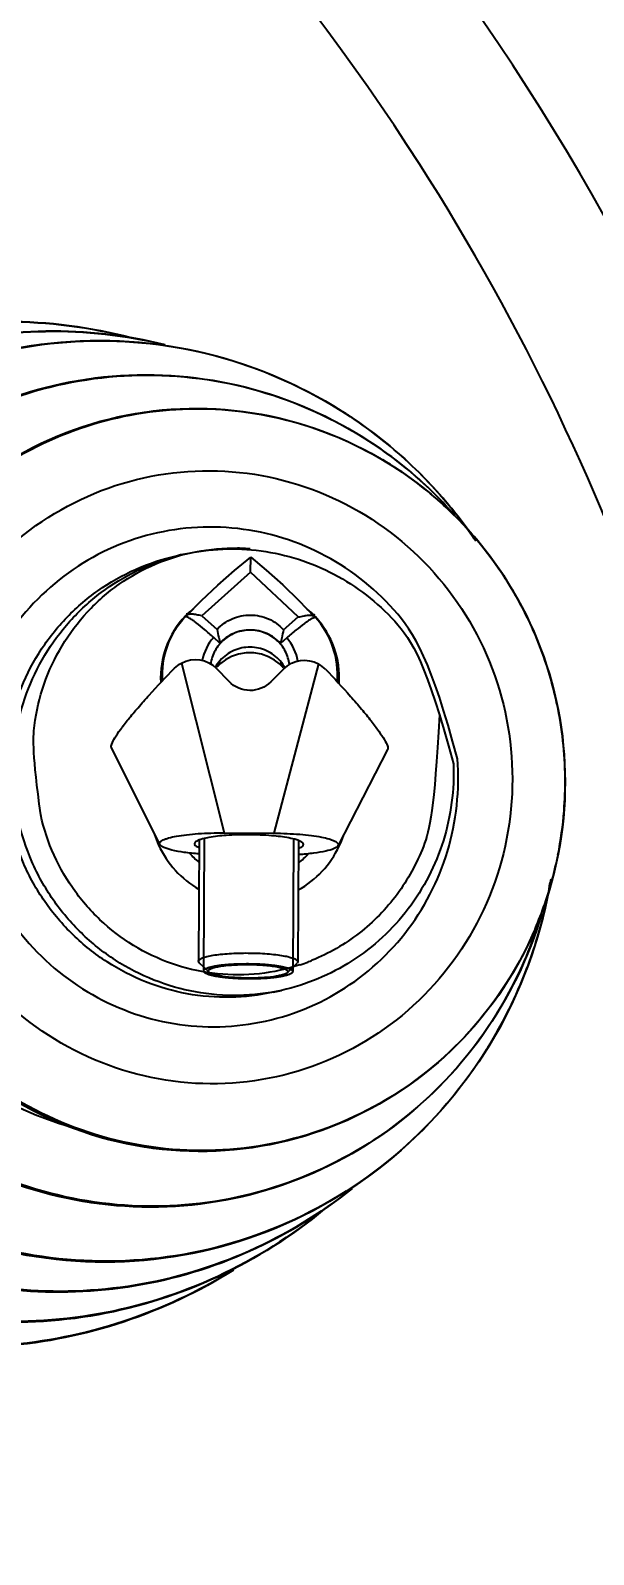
# Model space of a CAD drawing. Extents: x 4438 to 384502, y -178203 to -21188.
# Drawn here: x 378258.7 to 378294.2, y -176937.9 to -176841.7 of the extents above; entities that cross this region are included whole.
import ezdxf

# ---------------------------------------------------------------- set-up
doc = ezdxf.new("R2010")
doc.units = 0
doc.header["$LTSCALE"] = 8
doc.header["$MEASUREMENT"] = 0
doc.layers.get('0').update_dxf_attribs({"linetype": 'CONTINUOUS'})
doc.layers.get('DEFPOINTS').update_dxf_attribs({"linetype": 'CONTINUOUS'})
doc.layers.add('PL', color=5, linetype='CONTINUOUS')
doc.styles.add('DFT', font='simplex', dxfattribs={"width": 0.67, "bigfont": 'dft'})
doc.dimstyles.new('INTE$0', dxfattribs={"dimscale": 5, "dimtxt": 4, "dimasz": 3, "dimexe": 3, "dimexo": 0, "dimgap": 1, "dimtad": 1, "dimdec": 3, "dimdsep": 46, "dimtxsty": 'DFT', "dimcen": 0, "dimclrd": 3, "dimclre": 3, "dimclrt": 6, "dimadec": 0, "dimazin": 0, "dimtfac": 1, "dimtdec": 3, "dimtix": 1, "dimtmove": 1, "dimatfit": 0, "dimfxl": 1, "dimtolj": 1, "dimtzin": 0, "dimarcsym": 0})

# ---------------------------------------------------------------- blocks, each defined once
blk = doc.blocks.new('*D7')
at = {"color": 3, "lineweight": -2, "transparency": 16777216}
for p, q in [((377969.293, -176934.031), (377969.293, -177259.173)), ((378352.161, -176936.172), (378352.161, -177259.173)), ((377999.293, -177244.173), (378322.161, -177244.173))]:
    blk.add_line(p, q, dxfattribs=at)
at = {"color": 3, "transparency": 16777216}
for points in [[(377999.293, -177239.173), (377999.293, -177249.173), (377969.293, -177244.173)], [(378322.161, -177239.173), (378322.161, -177249.173), (378352.161, -177244.173)]]:
    blk.add_solid(points, dxfattribs=at)
at = {"layer": 'DEFPOINTS', "color": 0, "transparency": 16777216}
for p in [(377969.293, -176934.031), (378352.161, -176936.172), (378352.161, -177244.173)]:
    blk.add_point(p, dxfattribs=at)
at = {"color": 6, "transparency": 16777216, "insert": (378160.727, -177209.173), "char_height": 45, "attachment_point": 5, "style": 'DFT'}
blk.add_mtext('\\A1;680', dxfattribs=at)

msp = doc.modelspace()

# ---------------------------------------------------------------- linework, layer by layer
at = {"layer": 'PL', "color": 7, "ltscale": 0.5}
for p, q in [((378267.896, -176874.86), (378268.42, -176874.744)), ((378272.58, -176875.884), (378272.586, -176874.949)), ((378272.58, -176875.884), (378269.502, -176878.647)), ((378275.587, -176878.717), (378272.58, -176875.884)), ((378275.627, -176877.681), (378276.597, -176878.693)), ((378268.531, -176878.634), (378268.486, -176878.699)), ((378269.502, -176878.647), (378270.458, -176879.503)), ((378274.656, -176879.53), (378275.587, -176878.717)), ((378276.597, -176878.693), (378276.637, -176878.751)), ((378270.64, -176880.363), (378270.247, -176880.006)), ((378274.861, -176880.035), (378274.463, -176880.387)), ((378268.215, -176881.623), (378270.909, -176892.341)), ((378270.392, -176881.818), (378270.443, -176881.864)), ((378271.215, -176882.788), (378270.416, -176881.969)), ((378270.496, -176881.84), (378270.443, -176881.864)), ((378274.667, -176881.996), (378273.858, -176882.805)), ((378276.872, -176881.678), (378274.042, -176892.361)), ((378274.589, -176881.866), (378274.641, -176881.891)), ((378274.641, -176881.891), (378274.693, -176881.846)), ((378266.846, -176893.073), (378263.788, -176886.963)), ((378281.23, -176887.074), (378278.095, -176893.145)), ((378269.339, -176892.784), (378269.29, -176900.437)), ((378269.653, -176892.693), (378269.6, -176901.057)), ((378270.909, -176892.341), (378274.042, -176892.361)), ((378275.293, -176892.729), (378275.24, -176901.093)), ((378275.606, -176892.824), (378275.557, -176900.477)), ((378290.958, -176897.454), (378290.944, -176897.499)), ((378269.337, -176900.531), (378269.29, -176900.437)), ((378269.951, -176901.134), (378269.337, -176900.531)), ((378274.888, -176901.165), (378275.509, -176900.57)), ((378275.557, -176900.477), (378275.509, -176900.57)), ((378273.999, -176902.393), (378274.523, -176902.277))]:
    msp.add_line(p, q, dxfattribs=at)
for points in [[(378268.531, -176878.634), (378269.479, -176877.669), (378270.503, -176876.704), (378271.557, -176875.784), (378272.586, -176874.949)], [(378272.586, -176874.949), (378273.57, -176875.769), (378274.602, -176876.69), (378275.627, -176877.681)], [(378274.589, -176881.866), (378274.397, -176881.675), (378274.092, -176881.438), (378273.711, -176881.224), (378273.269, -176881.064), (378272.79, -176880.977), (378272.297, -176880.975), (378271.817, -176881.057), (378271.374, -176881.212), (378270.992, -176881.422), (378270.686, -176881.655), (378270.496, -176881.84)]]:
    msp.add_lwpolyline(points, dxfattribs=at)
for centre, radius, start, end in [((378160.864, -176928.463), 162.592, 283.81178, 63.75286), ((378160.77, -176928.377), 153.659, 270, 65.70221), ((378160.861, -176928.528), 145.332, 32.63286, 69.56606), ((378160.861, -176928.528), 145.332, 4.32637, 32.63286), ((378262.927, -176890.066), 28.809, 55.60915, 57.08141), ((378262.786, -176890.26), 29.048, 45.88077, 55.59675), ((378265.894, -176889.441), 26.013, 55.62243, 57.08217), ((378265.767, -176889.616), 26.229, 45.88282, 55.60997), ((378269.111, -176888.699), 23.135, 59.32168, 60.08068), ((378268.986, -176888.895), 23.368, 48.12558, 59.30186), ((378262.717, -176890.326), 29.144, 41.36168, 45.87199), ((378265.71, -176889.67), 26.307, 41.67777, 45.87456), ((378268.929, -176888.951), 23.448, 43.48864, 48.11431), ((378262.603, -176890.426), 29.295, 34.72451, 41.36135), ((378265.644, -176889.73), 26.396, 41.37155, 41.67986), ((378268.826, -176889.048), 23.59, 36.21613, 43.48772), ((378271.381, -176888.1), 13.681, 102.5005, 104.74125), ((378271.464, -176886.85), 12.473, 86.33177, 88.66607), ((378271.464, -176886.849), 12.472, 84.99182, 86.33112), ((378268.767, -176889.086), 23.659, 29.19099, 36.20484), ((378268.747, -176889.097), 23.682, 24.33792, 29.19203), ((378272.538, -176882.552), 5.64, 136.43238, 182.92168), ((378272.542, -176882.557), 5.646, 135.64823, 136.4324), ((378272.473, -176882.409), 5.475, 136.25403, 137.06537), ((378272.475, -176890.91), 12.989, 107.37221, 107.82554), ((378272.539, -176882.554), 5.642, 129.48035, 135.64721), ((378272.474, -176882.41), 5.476, 135.32424, 136.25403), ((378272.485, -176882.421), 5.492, 131.94917, 135.32266), ((378272.536, -176882.554), 5.643, 43.55461, 50.1116), ((378272.592, -176882.421), 5.491, 42.94736, 47.93018), ((378272.494, -176890.91), 12.989, 71.42395, 71.90629), ((378272.604, -176882.41), 5.475, 42.21536, 42.94381), ((378272.533, -176882.557), 5.646, 42.84903, 43.55326), ((378272.538, -176882.552), 5.64, 356.35001, 42.84894), ((378268.607, -176889.153), 23.833, 13.11151, 24.32117), ((378272.477, -176882.022), 3.007, 137.88462, 169.35266), ((378272.606, -176882.023), 3.007, 9.91692, 41.38757), ((378272.5, -176883.107), 2.477, 138.13514, 150.93246), ((378272.568, -176883.108), 2.477, 28.33732, 41.13468), ((378268.811, -176889.1), 23.622, 12.5001, 13.09909), ((378268.81, -176889.1), 23.623, 11.87201, 12.49989), ((378268.604, -176889.138), 23.833, 0.67947, 11.85978), ((378268.752, -176889.13), 23.684, 355.58014, 0.66254), ((378268.78, -176889.132), 23.656, 348.79747, 355.58123), ((378272.34, -176890.567), 6.122, 197.83255, 204.52183), ((378272.416, -176890.523), 6.209, 204.5983, 240.0817), ((378272.633, -176890.569), 6.122, 334.74799, 341.43726), ((378272.446, -176890.3), 4.991, 221.82122, 231.19261), ((378272.558, -176890.524), 6.209, 299.18812, 334.67152), ((378272.531, -176890.301), 4.991, 308.07721, 317.4486), ((378268.845, -176889.14), 23.591, 340.97872, 348.78622), ((378262.623, -176890.522), 29.296, 343.21187, 350.27713), ((378268.993, -176889.19), 23.435, 336.89057, 340.97611), ((378265.763, -176889.895), 26.304, 339.12982, 343.19682), ((378265.839, -176889.92), 26.224, 328.2062, 339.12101), ((378262.781, -176890.569), 29.132, 339.13141, 343.21043), ((378271.762, -176888.829), 12.473, 288.46884, 290.80316), ((378271.762, -176888.83), 12.472, 290.80381, 292.14309), ((378262.866, -176890.596), 29.042, 328.23662, 339.12259), ((378266.054, -176890.043), 25.977, 327.92483, 328.18686), ((378263.103, -176890.732), 28.77, 327.92482, 328.21746), ((378160.861, -176928.528), 145.332, 283.72929, 4.32637)]:
    msp.add_arc(centre, radius, start, end, dxfattribs=at)
at = {"layer": 'PL', "color": 7, "ltscale": 0.5, "extrusion": (0, 0, -1)}
for centre, start_param, end_param in [((378269.086, -176883.331), -0.488239, 0.779568), ((378275.979, -176883.375), -0.779568, 0.488239), ((378272.545, -176881.425), 2.362024, 3.921161)]:
    msp.add_ellipse(centre, major_axis=(0.012, 1.928), ratio=0.975113, start_param=start_param, end_param=end_param, dxfattribs=at)
at = {"layer": 'PL', "color": 7, "ltscale": 0.5}
for points, knots in [([(378226.887, -176898.394), (378226.307, -176895.779), (378225.805, -176890.381), (378227.093, -176882.381), (378230.335, -176874.97), (378235.328, -176868.635), (378241.75, -176863.788), (378249.188, -176860.748), (378257.149, -176859.713), (378262.469, -176860.407), (378265.031, -176861.083)], [0, 0, 0, 0, 0.125926, 0.251647, 0.377035, 0.502024, 0.626659, 0.751072, 0.875453, 1, 1, 1, 1]), ([(378227.037, -176898.361), (378226.458, -176895.751), (378225.956, -176890.364), (378227.235, -176882.381), (378230.46, -176874.987), (378235.428, -176868.666), (378241.819, -176863.826), (378249.222, -176860.785), (378257.149, -176859.739), (378262.449, -176860.42), (378265.003, -176861.089)], [0, 0, 0, 0, 0.126092, 0.251944, 0.377405, 0.502395, 0.626965, 0.751271, 0.875538, 1, 1, 1, 1]), ([(378231.027, -176897.477), (378230.474, -176894.985), (378229.991, -176889.846), (378231.193, -176882.224), (378234.244, -176875.15), (378238.954, -176869.082), (378245.026, -176864.408), (378252.075, -176861.429), (378259.641, -176860.337), (378264.718, -176860.917), (378267.168, -176861.519)], [0, 0, 0, 0, 0.125918, 0.251632, 0.377024, 0.502022, 0.626668, 0.751088, 0.875467, 1, 1, 1, 1]), ([(378231.176, -176897.444), (378230.625, -176894.958), (378230.142, -176889.833), (378231.334, -176882.231), (378234.364, -176875.176), (378239.046, -176869.123), (378245.081, -176864.455), (378252.09, -176861.473), (378259.618, -176860.366), (378264.672, -176860.927), (378267.113, -176861.519)], [0, 0, 0, 0, 0.12609, 0.251941, 0.377409, 0.50241, 0.626991, 0.751302, 0.875561, 1, 1, 1, 1]), ([(378235.166, -176896.559), (378234.447, -176893.315), (378234.114, -176886.537), (378237.03, -176876.843), (378243.022, -176868.712), (378251.399, -176863.121), (378261.172, -176860.739), (378271.181, -176861.853), (378280.231, -176866.309), (378284.931, -176871.172), (378286.798, -176873.907)], [0, 0, 0, 0, 0.125834, 0.25133, 0.376313, 0.500834, 0.625157, 0.749637, 0.874558, 1, 1, 1, 1]), ([(378235.316, -176896.526), (378234.7, -176893.751), (378234.276, -176887.996), (378236.137, -176879.583), (378240.332, -176872.082), (378246.507, -176866.15), (378254.131, -176862.3), (378262.548, -176860.87), (378271.017, -176861.98), (378276.219, -176864.353), (378278.583, -176865.883)], [0, 0, 0, 0, 0.126096, 0.251883, 0.377177, 0.501939, 0.626317, 0.750589, 0.875069, 1, 1, 1, 1]), ([(378240.813, -176895.307), (378240.194, -176892.515), (378239.861, -176886.692), (378242.167, -176878.3), (378247.032, -176871.106), (378253.948, -176865.895), (378262.173, -176863.232), (378270.823, -176863.408), (378278.955, -176866.391), (378283.464, -176870.046), (378285.357, -176872.173)], [0, 0, 0, 0, 0.125851, 0.251396, 0.376468, 0.501089, 0.625466, 0.749913, 0.874712, 1, 1, 1, 1]), ([(378240.962, -176895.274), (378240.407, -176892.769), (378240.023, -176887.572), (378241.703, -176879.975), (378245.491, -176873.202), (378251.067, -176867.846), (378257.952, -176864.37), (378265.551, -176863.078), (378273.199, -176864.08), (378277.896, -176866.223), (378280.03, -176867.604)], [0, 0, 0, 0, 0.126096, 0.251883, 0.377177, 0.501939, 0.626317, 0.750589, 0.875069, 1, 1, 1, 1]), ([(378246.669, -176894.009), (378246.009, -176891.033), (378245.848, -176884.768), (378249.172, -176876.045), (378255.563, -176869.265), (378264.06, -176865.495), (378273.355, -176865.32), (378282.012, -176868.765), (378288.712, -176875.266), (378291.214, -176881.012), (378291.873, -176883.987)], [0, 0, 0, 0, 0.125688, 0.250971, 0.375687, 0.5, 0.624313, 0.749029, 0.874312, 1, 1, 1, 1]), ([(378246.818, -176893.976), (378246.333, -176891.789), (378245.985, -176887.257), (378247.386, -176880.616), (378250.594, -176874.653), (378255.35, -176869.869), (378261.263, -176866.658), (378267.846, -176865.291), (378274.546, -176865.877), (378278.729, -176867.54), (378280.651, -176868.646)], [0, 0, 0, 0, 0.126103, 0.251905, 0.377233, 0.502037, 0.626446, 0.750716, 0.875152, 1, 1, 1, 1]), ([(378251.402, -176892.96), (378250.857, -176890.503), (378250.723, -176885.333), (378253.461, -176878.136), (378258.725, -176872.545), (378265.723, -176869.439), (378273.377, -176869.297), (378280.511, -176872.14), (378286.034, -176877.505), (378288.097, -176882.247), (378288.642, -176884.704)], [0, 0, 0, 0, 0.12586, 0.251216, 0.375861, 0.5, 0.624139, 0.748784, 0.87414, 1, 1, 1, 1]), ([(378285.636, -176887.667), (378283.976, -176881.452), (378281.905, -176878.017), (378277.168, -176874.376), (378271.442, -176872.73), (378265.528, -176873.325), (378260.257, -176876.077), (378256.366, -176880.6), (378254.387, -176886.246), (378254.526, -176890.26), (378254.95, -176892.173)], [0, 0, 0, 0, 0.125793, 0.250987, 0.375513, 0.499648, 0.623881, 0.748647, 0.874088, 1, 1, 1, 1]), ([(378257.385, -176891.633), (378257.185, -176890.734), (378256.96, -176888.892), (378257.16, -176886.123), (378257.89, -176883.449), (378259.121, -176880.973), (378260.807, -176878.79), (378262.884, -176876.986), (378265.27, -176875.629), (378267.009, -176875.057), (378267.896, -176874.86)], [0, 0, 0, 0, 0.125913, 0.251684, 0.377201, 0.502384, 0.627204, 0.751688, 0.875914, 1, 1, 1, 1]), ([(378257.909, -176891.517), (378257.714, -176890.64), (378257.49, -176888.844), (378257.666, -176886.142), (378258.347, -176883.525), (378259.507, -176881.09), (378261.105, -176878.926), (378263.083, -176877.112), (378265.368, -176875.715), (378267.043, -176875.095), (378267.9, -176874.87)], [0, 0, 0, 0, 0.125891, 0.251644, 0.377157, 0.502347, 0.627183, 0.751685, 0.875922, 1, 1, 1, 1]), ([(378259.324, -176891.203), (378258.806, -176887.354), (378258.845, -176885.553), (378259.456, -176882.927), (378260.591, -176880.486), (378262.202, -176878.339), (378264.218, -176876.578), (378266.552, -176875.282), (378269.102, -176874.506), (378270.874, -176874.359), (378271.754, -176874.38)], [0, 0, 0, 0, 0.125969, 0.251776, 0.3773, 0.502458, 0.627231, 0.751668, 0.875875, 1, 1, 1, 1]), ([(378268.42, -176874.744), (378269.988, -176874.396), (378273.283, -176874.257), (378277.978, -176875.768), (378281.891, -176878.798), (378283.668, -176881.599), (378285.379, -176887.993)], [0, 0, 0, 0, 0.248744, 0.498168, 0.748628, 1, 1, 1, 1]), ([(378267.025, -176882.724), (378266.976, -176881.996), (378267.179, -176880.502), (378267.966, -176879.216), (378268.465, -176878.68)], [0, 0, 0, 0, 0.499091, 1, 1, 1, 1]), ([(378270.247, -176880.006), (378270.057, -176879.833), (378269.697, -176879.518), (378269.255, -176879.162), (378268.942, -176878.937), (378268.757, -176878.817), (378268.611, -176878.738), (378268.523, -176878.704), (378268.486, -176878.699)], [0, 0, 0, 0, 0.349189, 0.650231, 0.773187, 0.873677, 0.949562, 1, 1, 1, 1]), ([(378269.502, -176878.647), (378269.387, -176878.624), (378269.181, -176878.58), (378268.904, -176878.537), (378268.685, -176878.538), (378268.567, -176878.596), (378268.53, -176878.634)], [0, 0, 0, 0, 0.351742, 0.630747, 0.839603, 1, 1, 1, 1]), ([(378270.458, -176879.503), (378270.722, -176879.216), (378271.382, -176878.749), (378272.564, -176878.511), (378273.742, -176878.764), (378274.396, -176879.24), (378274.656, -176879.53)], [0, 0, 0, 0, 0.249441, 0.5, 0.750559, 1, 1, 1, 1]), ([(378276.637, -176878.751), (378276.6, -176878.756), (378276.511, -176878.789), (378276.363, -176878.867), (378276.177, -176878.984), (378275.862, -176879.205), (378275.415, -176879.555), (378275.053, -176879.865), (378274.861, -176880.035)], [0, 0, 0, 0, 0.050808, 0.126959, 0.227592, 0.350569, 0.651343, 1, 1, 1, 1]), ([(378275.587, -176878.717), (378275.708, -176878.691), (378275.926, -176878.643), (378276.254, -176878.584), (378276.513, -176878.602), (378276.597, -176878.693)], [0, 0, 0, 0, 0.358163, 0.640854, 1, 1, 1, 1]), ([(378278.048, -176882.794), (378278.107, -176882.067), (378277.922, -176880.57), (378277.151, -176879.273), (378276.659, -176878.731)], [0, 0, 0, 0, 0.499091, 1, 1, 1, 1]), ([(378272.557, -176879.546), (378272.257, -176879.544), (378271.652, -176879.648), (378270.862, -176880.11), (378270.286, -176880.816), (378270.096, -176881.395), (378270.057, -176881.688)], [0, 0, 0, 0, 0.251571, 0.50228, 0.751686, 1, 1, 1, 1]), ([(378270.458, -176879.503), (378270.492, -176879.67), (378270.557, -176879.955), (378270.62, -176880.241), (378270.64, -176880.363)], [0, 0, 0, 0, 0.579834, 1, 1, 1, 1]), ([(378274.463, -176880.387), (378274.226, -176880.124), (378273.63, -176879.693), (378272.557, -176879.465), (378271.482, -176879.68), (378270.881, -176880.103), (378270.64, -176880.363)], [0, 0, 0, 0, 0.249439, 0.5, 0.750561, 1, 1, 1, 1]), ([(378275.03, -176881.72), (378274.994, -176881.426), (378274.811, -176880.845), (378274.245, -176880.131), (378273.46, -176879.66), (378272.857, -176879.548), (378272.557, -176879.546)], [0, 0, 0, 0, 0.248314, 0.49772, 0.748429, 1, 1, 1, 1]), ([(378274.656, -176879.53), (378274.621, -176879.696), (378274.551, -176879.981), (378274.485, -176880.266), (378274.463, -176880.387)], [0, 0, 0, 0, 0.579834, 1, 1, 1, 1]), ([(378272.55, -176880.619), (378272.196, -176880.617), (378271.481, -176880.763), (378270.89, -176881.192), (378270.655, -176881.454)], [0, 0, 0, 0, 0.501149, 1, 1, 1, 1]), ([(378274.434, -176881.478), (378274.202, -176881.213), (378273.617, -176880.776), (378272.904, -176880.622), (378272.55, -176880.619)], [0, 0, 0, 0, 0.498851, 1, 1, 1, 1]), ([(378270.618, -176881.514), (378270.604, -176881.58), (378270.581, -176881.673), (378270.536, -176881.781), (378270.511, -176881.824), (378270.496, -176881.84)], [0, 0, 0, 0, 0.575562, 0.812449, 1, 1, 1, 1]), ([(378274.471, -176881.539), (378274.484, -176881.605), (378274.506, -176881.698), (378274.549, -176881.806), (378274.574, -176881.85), (378274.589, -176881.866)], [0, 0, 0, 0, 0.575562, 0.812449, 1, 1, 1, 1]), ([(378263.788, -176886.963), (378263.775, -176886.936), (378263.771, -176886.855), (378263.833, -176886.644), (378264.031, -176886.289), (378264.386, -176885.772), (378264.88, -176885.137), (378265.488, -176884.413), (378266.451, -176883.329), (378267.23, -176882.509), (378267.773, -176881.955)], [0, 0, 0, 0, 0.01417, 0.035355, 0.102255, 0.200919, 0.327029, 0.475207, 0.640032, 1, 1, 1, 1]), ([(378277.31, -176882.016), (378277.846, -176882.576), (378278.614, -176883.406), (378279.563, -176884.502), (378280.162, -176885.234), (378280.648, -176885.876), (378280.996, -176886.397), (378281.19, -176886.755), (378281.249, -176886.966), (378281.244, -176887.047), (378281.23, -176887.074)], [0, 0, 0, 0, 0.359968, 0.524793, 0.672971, 0.799081, 0.897745, 0.964645, 0.98583, 1, 1, 1, 1]), ([(378291.873, -176883.987), (378292.533, -176886.963), (378292.694, -176893.228), (378289.37, -176901.951), (378282.979, -176908.732), (378274.481, -176912.501), (378265.187, -176912.676), (378256.53, -176909.232), (378249.83, -176902.731), (378247.328, -176896.985), (378246.669, -176894.009)], [0, 0, 0, 0, 0.125688, 0.250971, 0.375687, 0.5, 0.624313, 0.749029, 0.874312, 1, 1, 1, 1]), ([(378288.642, -176884.704), (378289.186, -176887.16), (378289.32, -176892.33), (378286.582, -176899.527), (378281.318, -176905.118), (378274.321, -176908.224), (378266.666, -176908.366), (378259.533, -176905.524), (378254.01, -176900.158), (378251.947, -176895.416), (378251.402, -176892.96)], [0, 0, 0, 0, 0.12586, 0.251216, 0.375861, 0.5, 0.624139, 0.748784, 0.87414, 1, 1, 1, 1]), ([(378284.497, -176884.893), (378284.168, -176890.984), (378283.63, -176893.254), (378281.952, -176896.308), (378279.526, -176898.794), (378277.519, -176899.952), (378276.463, -176900.382)], [0, 0, 0, 0, 0.251375, 0.501829, 0.751298, 1, 1, 1, 1]), ([(378254.95, -176892.173), (378255.374, -176894.086), (378256.945, -176897.783), (378261.125, -176902.064), (378266.563, -176904.518), (378272.505, -176904.784), (378278.116, -176902.824), (378282.61, -176898.91), (378285.363, -176893.607), (378285.788, -176889.619), (378285.636, -176887.667)], [0, 0, 0, 0, 0.125912, 0.251353, 0.376118, 0.500351, 0.624486, 0.749012, 0.874207, 1, 1, 1, 1]), ([(378285.379, -176887.993), (378285.447, -176889.616), (378285.02, -176892.907), (378282.755, -176897.307), (378279.137, -176900.662), (378276.092, -176901.929), (378274.523, -176902.277)], [0, 0, 0, 0, 0.251373, 0.501833, 0.751256, 1, 1, 1, 1]), ([(378275.713, -176900.66), (378274.878, -176900.939), (378273.141, -176901.32), (378270.477, -176901.33), (378267.864, -176900.779), (378265.418, -176899.691), (378263.247, -176898.113), (378261.443, -176896.116), (378260.086, -176893.786), (378259.517, -176892.076), (378259.324, -176891.203)], [0, 0, 0, 0, 0.124125, 0.248332, 0.372769, 0.497542, 0.6227, 0.748224, 0.874031, 1, 1, 1, 1]), ([(378273.999, -176902.393), (378273.113, -176902.589), (378271.295, -176902.806), (378268.559, -176902.584), (378265.914, -176901.826), (378263.464, -176900.561), (378261.302, -176898.837), (378259.51, -176896.722), (378258.158, -176894.297), (378257.584, -176892.533), (378257.385, -176891.633)], [0, 0, 0, 0, 0.124086, 0.248312, 0.372796, 0.497616, 0.622799, 0.748316, 0.874087, 1, 1, 1, 1]), ([(378274.523, -176902.277), (378273.637, -176902.473), (378271.819, -176902.69), (378269.083, -176902.468), (378266.438, -176901.71), (378263.988, -176900.445), (378261.825, -176898.721), (378260.034, -176896.606), (378258.682, -176894.181), (378258.108, -176892.417), (378257.909, -176891.517)], [0, 0, 0, 0, 0.124086, 0.248312, 0.372796, 0.497616, 0.622799, 0.748317, 0.874086, 1, 1, 1, 1]), ([(378266.846, -176893.073), (378266.835, -176893.051), (378266.823, -176892.998), (378266.861, -176892.918), (378266.94, -176892.848), (378267.058, -176892.781), (378267.216, -176892.717), (378267.5, -176892.628), (378267.944, -176892.534), (378268.567, -176892.447), (378269.29, -176892.383), (378270.082, -176892.345), (378270.629, -176892.339), (378270.909, -176892.341)], [0, 0, 0, 0, 0.01717, 0.035271, 0.058908, 0.090149, 0.129738, 0.177776, 0.297768, 0.446341, 0.617632, 0.804768, 1, 1, 1, 1]), ([(378269.329, -176893.672), (378269.011, -176893.647), (378268.435, -176893.588), (378267.685, -176893.457), (378267.196, -176893.32), (378266.943, -176893.185), (378266.865, -176893.111), (378266.846, -176893.073)], [0, 0, 0, 0, 0.368655, 0.668585, 0.880719, 0.951125, 1, 1, 1, 1]), ([(378269.336, -176892.784), (378269.281, -176892.804), (378269.189, -176892.843), (378269.08, -176892.913), (378269.018, -176892.993), (378269.025, -176893.052), (378269.035, -176893.075)], [0, 0, 0, 0, 0.379029, 0.650144, 0.838695, 1, 1, 1, 1]), ([(378269.035, -176893.075), (378269.055, -176893.117), (378269.154, -176893.199), (378269.263, -176893.247), (378269.333, -176893.273)], [0, 0, 0, 0, 0.383792, 1, 1, 1, 1]), ([(378269.948, -176892.631), (378269.885, -176892.642), (378269.678, -176892.682), (378269.473, -176892.733), (378269.336, -176892.784)], [0, 0, 0, 0, 0.303775, 1, 1, 1, 1]), ([(378274.999, -176892.663), (378274.638, -176892.594), (378273.797, -176892.496), (378272.475, -176892.442), (378271.152, -176892.479), (378270.31, -176892.566), (378269.948, -176892.631)], [0, 0, 0, 0, 0.217421, 0.5, 0.782579, 1, 1, 1, 1]), ([(378274.042, -176892.361), (378274.321, -176892.363), (378274.869, -176892.376), (378275.66, -176892.423), (378276.382, -176892.497), (378277.004, -176892.592), (378277.447, -176892.692), (378277.73, -176892.784), (378277.887, -176892.85), (378278.004, -176892.919), (378278.082, -176892.99), (378278.119, -176893.07), (378278.106, -176893.123), (378278.095, -176893.145)], [0, 0, 0, 0, 0.195232, 0.382368, 0.553659, 0.702232, 0.822224, 0.870262, 0.909851, 0.941092, 0.964729, 0.98283, 1, 1, 1, 1]), ([(378275.609, -176892.824), (378275.57, -176892.809), (378275.371, -176892.74), (378275.165, -176892.694), (378274.999, -176892.663)], [0, 0, 0, 0, 0.199616, 1, 1, 1, 1]), ([(378278.095, -176893.145), (378278.076, -176893.182), (378277.997, -176893.255), (378277.742, -176893.387), (378277.251, -176893.518), (378276.5, -176893.64), (378275.923, -176893.691), (378275.605, -176893.712)], [0, 0, 0, 0, 0.048875, 0.119281, 0.331415, 0.631345, 1, 1, 1, 1]), ([(378275.606, -176893.313), (378275.676, -176893.287), (378275.786, -176893.241), (378275.885, -176893.16), (378275.906, -176893.119)], [0, 0, 0, 0, 0.616213, 1, 1, 1, 1]), ([(378275.906, -176893.119), (378275.917, -176893.096), (378275.924, -176893.037), (378275.863, -176892.956), (378275.756, -176892.885), (378275.663, -176892.845), (378275.609, -176892.824)], [0, 0, 0, 0, 0.16131, 0.349862, 0.620976, 1, 1, 1, 1]), ([(378290.547, -176898.388), (378289.596, -176900.618), (378286.98, -176904.799), (378281.328, -176909.517), (378274.494, -176912.228), (378267.156, -176912.656), (378260.036, -176910.763), (378253.833, -176906.738), (378249.154, -176900.988), (378247.347, -176896.359), (378246.818, -176893.976)], [0, 0, 0, 0, 0.12518, 0.249812, 0.374103, 0.498395, 0.623028, 0.748208, 0.87393, 1, 1, 1, 1]), ([(378261.164, -176910.884), (378257.38, -176909.822), (378250.247, -176905.504), (378246.403, -176898.122), (378245.546, -176894.258)], [0, 0, 0, 0, 0.498314, 1, 1, 1, 1]), ([(378291.533, -176895.267), (378290.997, -176898.535), (378288.793, -176904.929), (378282.475, -176912.793), (378273.874, -176918.032), (378264.01, -176920.003), (378254.055, -176918.477), (378245.188, -176913.64), (378238.448, -176906.087), (378235.885, -176899.802), (378235.166, -176896.559)], [0, 0, 0, 0, 0.125442, 0.250362, 0.374842, 0.499165, 0.623687, 0.748669, 0.874166, 1, 1, 1, 1]), ([(378290.959, -176897.453), (378290.142, -176900.18), (378287.6, -176905.398), (378281.489, -176911.537), (378273.725, -176915.351), (378265.145, -176916.412), (378256.676, -176914.611), (378249.227, -176910.147), (378243.591, -176903.517), (378241.432, -176898.1), (378240.813, -176895.307)], [0, 0, 0, 0, 0.125287, 0.250086, 0.374533, 0.498911, 0.623531, 0.748604, 0.874149, 1, 1, 1, 1]), ([(378288.065, -176903.837), (378286.715, -176905.992), (378283.364, -176909.92), (378276.856, -176914.06), (378269.423, -176916.103), (378261.714, -176915.862), (378254.396, -176913.364), (378248.1, -176908.827), (378243.367, -176902.652), (378241.517, -176897.779), (378240.962, -176895.274)], [0, 0, 0, 0, 0.124931, 0.249411, 0.373683, 0.498061, 0.622823, 0.748117, 0.873904, 1, 1, 1, 1]), ([(378287.481, -176906.009), (378285.986, -176908.395), (378282.274, -176912.745), (378275.067, -176917.331), (378266.835, -176919.593), (378258.298, -176919.327), (378250.193, -176916.56), (378243.221, -176911.535), (378237.979, -176904.696), (378235.931, -176899.3), (378235.316, -176896.526)], [0, 0, 0, 0, 0.124931, 0.249411, 0.373683, 0.498061, 0.622823, 0.748117, 0.873904, 1, 1, 1, 1]), ([(378278.983, -176914.787), (378277.017, -176916.369), (378272.661, -176919.041), (378265.342, -176921.251), (378257.694, -176921.531), (378250.214, -176919.862), (378243.38, -176916.353), (378237.625, -176911.231), (378233.313, -176904.831), (378231.579, -176899.968), (378231.027, -176897.477)], [0, 0, 0, 0, 0.124533, 0.248912, 0.373332, 0.497978, 0.622976, 0.748368, 0.874082, 1, 1, 1, 1]), ([(378278.931, -176914.812), (378276.969, -176916.38), (378272.626, -176919.026), (378265.335, -176921.205), (378257.722, -176921.465), (378250.279, -176919.786), (378243.477, -176916.278), (378237.749, -176911.165), (378233.455, -176904.779), (378231.727, -176899.929), (378231.176, -176897.444)], [0, 0, 0, 0, 0.124439, 0.248698, 0.373009, 0.49759, 0.622591, 0.748059, 0.87391, 1, 1, 1, 1]), ([(378277.232, -176916.085), (378275.196, -176917.781), (378270.667, -176920.66), (378263.014, -176923.088), (378254.987, -176923.477), (378247.117, -176921.799), (378239.914, -176918.169), (378233.842, -176912.822), (378229.294, -176906.115), (378227.467, -176901.01), (378226.887, -176898.394)], [0, 0, 0, 0, 0.124548, 0.248928, 0.373341, 0.497976, 0.622965, 0.748353, 0.874074, 1, 1, 1, 1]), ([(378277.201, -176916.094), (378275.169, -176917.779), (378270.653, -176920.637), (378263.026, -176923.04), (378255.032, -176923.413), (378247.194, -176921.728), (378240.019, -176918.099), (378233.97, -176912.761), (378229.437, -176906.066), (378227.615, -176900.972), (378227.037, -176898.361)], [0, 0, 0, 0, 0.124462, 0.248729, 0.373035, 0.497605, 0.622595, 0.748056, 0.873908, 1, 1, 1, 1]), ([(378271.489, -176919.934), (378267.204, -176922.637), (378257.136, -176926.004), (378241.522, -176923.386), (378228.818, -176913.863), (378224.159, -176904.251), (378223.049, -176899.245)], [0, 0, 0, 0, 0.248713, 0.497825, 0.748318, 1, 1, 1, 1]), ([(378271.405, -176919.966), (378267.13, -176922.636), (378257.101, -176925.946), (378241.57, -176923.292), (378228.939, -176913.781), (378224.305, -176904.202), (378223.198, -176899.212)], [0, 0, 0, 0, 0.248485, 0.497449, 0.748032, 1, 1, 1, 1]), ([(378269.29, -176900.437), (378269.291, -176900.397), (378269.341, -176900.333), (378269.432, -176900.277), (378269.587, -176900.206), (378269.85, -176900.13), (378270.237, -176900.055), (378270.707, -176899.994), (378271.445, -176899.933), (378272.027, -176899.918), (378272.427, -176899.921)], [0, 0, 0, 0, 0.037142, 0.064979, 0.1003, 0.193813, 0.316239, 0.463705, 0.631009, 1, 1, 1, 1]), ([(378269.727, -176900.915), (378269.756, -176900.903), (378269.8, -176900.886), (378269.851, -176900.866), (378269.88, -176900.855), (378269.902, -176900.846), (378269.92, -176900.839), (378269.935, -176900.833), (378269.944, -176900.83), (378269.951, -176900.827), (378269.956, -176900.825), (378269.959, -176900.824), (378269.961, -176900.823), (378269.964, -176900.823), (378269.967, -176900.822), (378269.975, -176900.82), (378269.988, -176900.817), (378270.004, -176900.813), (378270.02, -176900.809), (378270.042, -176900.804), (378270.08, -176900.795), (378270.134, -176900.783), (378270.188, -176900.77), (378270.232, -176900.76), (378270.259, -176900.753), (378270.28, -176900.748), (378270.293, -176900.745), (378270.301, -176900.743), (378270.305, -176900.742), (378270.309, -176900.741), (378270.316, -176900.741), (378270.325, -176900.739), (378270.338, -176900.737), (378270.355, -176900.735), (378270.382, -176900.731), (378270.416, -176900.725), (378270.457, -176900.719), (378270.498, -176900.713), (378270.539, -176900.707), (378270.579, -176900.701), (378270.62, -176900.695), (378270.654, -176900.69), (378270.681, -176900.685), (378270.701, -176900.682), (378270.719, -176900.68), (378270.73, -176900.678), (378270.737, -176900.677), (378270.742, -176900.676), (378270.748, -176900.676), (378270.756, -176900.675), (378270.771, -176900.674), (378270.791, -176900.672), (378270.815, -176900.669), (378270.847, -176900.666), (378270.888, -176900.663), (378270.936, -176900.658), (378270.985, -176900.653), (378271.033, -176900.649), (378271.081, -176900.644), (378271.13, -176900.64), (378271.178, -176900.635), (378271.215, -176900.632), (378271.239, -176900.629), (378271.249, -176900.628), (378271.257, -176900.628), (378271.266, -176900.627), (378271.281, -176900.626), (378271.304, -176900.625), (378271.339, -176900.623), (378271.384, -176900.621), (378271.455, -176900.618), (378271.544, -176900.613), (378271.651, -176900.608), (378271.731, -176900.604), (378271.784, -176900.601), (378271.806, -176900.6), (378271.824, -176900.599), (378271.842, -176900.599), (378271.875, -176900.598), (378271.921, -176900.598), (378271.996, -176900.597), (378272.089, -176900.596), (378272.237, -176900.594), (378272.349, -176900.593), (378272.423, -176900.592)], [0, 0, 0, 0, 0.0625, 0.09375, 0.109375, 0.125, 0.140625, 0.148438, 0.15625, 0.160156, 0.164062, 0.166016, 0.166992, 0.167969, 0.169922, 0.171875, 0.179688, 0.1875, 0.195312, 0.203125, 0.21875, 0.25, 0.28125, 0.296875, 0.3125, 0.320312, 0.328125, 0.330078, 0.332031, 0.333984, 0.335938, 0.339844, 0.34375, 0.351562, 0.359375, 0.375, 0.390625, 0.40625, 0.421875, 0.4375, 0.453125, 0.46875, 0.476562, 0.484375, 0.492188, 0.496094, 0.498047, 0.5, 0.501953, 0.503906, 0.507812, 0.515625, 0.523438, 0.53125, 0.546875, 0.5625, 0.578125, 0.59375, 0.609375, 0.625, 0.640625, 0.65625, 0.660156, 0.664062, 0.666016, 0.667969, 0.671875, 0.679688, 0.6875, 0.703125, 0.71875, 0.75, 0.78125, 0.8125, 0.820312, 0.828125, 0.832031, 0.835938, 0.84375, 0.859375, 0.875, 0.90625, 0.9375, 1, 1, 1, 1]), ([(378269.951, -176901.134), (378269.937, -176901.12), (378269.914, -176901.092), (378269.911, -176901.036), (378269.945, -176900.986), (378270.037, -176900.918), (378270.227, -176900.847), (378270.528, -176900.776), (378270.919, -176900.718), (378271.379, -176900.674), (378271.888, -176900.649), (378272.242, -176900.644), (378272.423, -176900.646)], [0, 0, 0, 0, 0.021151, 0.038599, 0.058582, 0.085557, 0.165948, 0.282386, 0.431009, 0.60553, 0.798116, 1, 1, 1, 1]), ([(378272.423, -176900.592), (378272.496, -176900.594), (378272.606, -176900.596), (378272.753, -176900.6), (378272.844, -176900.602), (378272.918, -176900.604), (378272.963, -176900.605), (378272.995, -176900.606), (378273.014, -176900.606), (378273.031, -176900.608), (378273.054, -176900.609), (378273.107, -176900.612), (378273.187, -176900.617), (378273.294, -176900.624), (378273.383, -176900.629), (378273.454, -176900.634), (378273.498, -176900.637), (378273.534, -176900.639), (378273.556, -176900.64), (378273.572, -176900.641), (378273.581, -176900.642), (378273.588, -176900.643), (378273.599, -176900.644), (378273.622, -176900.646), (378273.658, -176900.65), (378273.706, -176900.655), (378273.754, -176900.66), (378273.801, -176900.665), (378273.849, -176900.67), (378273.897, -176900.675), (378273.945, -176900.681), (378273.984, -176900.685), (378274.016, -176900.688), (378274.04, -176900.691), (378274.06, -176900.693), (378274.074, -176900.694), (378274.082, -176900.695), (378274.088, -176900.696), (378274.093, -176900.697), (378274.1, -176900.698), (378274.112, -176900.7), (378274.129, -176900.702), (378274.15, -176900.706), (378274.178, -176900.71), (378274.212, -176900.716), (378274.254, -176900.723), (378274.295, -176900.729), (378274.337, -176900.736), (378274.378, -176900.743), (378274.42, -176900.75), (378274.455, -176900.755), (378274.482, -176900.76), (378274.499, -176900.763), (378274.513, -176900.765), (378274.522, -176900.766), (378274.529, -176900.767), (378274.533, -176900.768), (378274.537, -176900.769), (378274.546, -176900.771), (378274.558, -176900.774), (378274.574, -176900.778), (378274.59, -176900.782), (378274.612, -176900.788), (378274.65, -176900.797), (378274.704, -176900.811), (378274.759, -176900.824), (378274.797, -176900.833), (378274.818, -176900.839), (378274.835, -176900.843), (378274.851, -176900.847), (378274.863, -176900.85), (378274.871, -176900.852), (378274.875, -176900.853), (378274.878, -176900.853), (378274.88, -176900.854), (378274.883, -176900.855), (378274.887, -176900.857), (378274.895, -176900.86), (378274.904, -176900.864), (378274.919, -176900.87), (378274.937, -176900.877), (378274.959, -176900.886), (378274.989, -176900.898), (378275.04, -176900.919), (378275.085, -176900.937), (378275.114, -176900.949)], [0, 0, 0, 0, 0.0625, 0.09375, 0.125, 0.140625, 0.15625, 0.164062, 0.167969, 0.171875, 0.179688, 0.1875, 0.21875, 0.25, 0.28125, 0.296875, 0.3125, 0.320312, 0.328125, 0.332031, 0.333984, 0.335938, 0.339844, 0.34375, 0.359375, 0.375, 0.390625, 0.40625, 0.421875, 0.4375, 0.453125, 0.46875, 0.476562, 0.484375, 0.492188, 0.496094, 0.498047, 0.5, 0.501953, 0.503906, 0.507812, 0.515625, 0.523438, 0.53125, 0.546875, 0.5625, 0.578125, 0.59375, 0.609375, 0.625, 0.640625, 0.648438, 0.65625, 0.660156, 0.664062, 0.666016, 0.667969, 0.669922, 0.671875, 0.679688, 0.6875, 0.695312, 0.703125, 0.71875, 0.75, 0.78125, 0.796875, 0.804688, 0.8125, 0.820312, 0.828125, 0.830078, 0.832031, 0.833008, 0.833984, 0.835938, 0.839844, 0.84375, 0.851562, 0.859375, 0.875, 0.890625, 0.90625, 0.9375, 1, 1, 1, 1]), ([(378272.423, -176900.646), (378272.603, -176900.647), (378272.957, -176900.655), (378273.466, -176900.688), (378273.925, -176900.737), (378274.315, -176900.801), (378274.615, -176900.875), (378274.804, -176900.949), (378274.896, -176901.018), (378274.929, -176901.068), (378274.925, -176901.124), (378274.902, -176901.152), (378274.888, -176901.165)], [0, 0, 0, 0, 0.201885, 0.39447, 0.568991, 0.717615, 0.834052, 0.914443, 0.941418, 0.961401, 0.978849, 1, 1, 1, 1]), ([(378272.427, -176899.921), (378272.827, -176899.923), (378273.409, -176899.945), (378274.146, -176900.016), (378274.616, -176900.083), (378275.002, -176900.163), (378275.263, -176900.242), (378275.418, -176900.315), (378275.507, -176900.373), (378275.557, -176900.437), (378275.557, -176900.477)], [0, 0, 0, 0, 0.368991, 0.536295, 0.683761, 0.806188, 0.8997, 0.935021, 0.962858, 1, 1, 1, 1]), ([(378272.417, -176901.558), (378272.367, -176901.557), (378272.268, -176901.554), (378272.144, -176901.551), (378272.044, -176901.549), (378271.97, -176901.547), (378271.908, -176901.545), (378271.864, -176901.544), (378271.839, -176901.544), (378271.821, -176901.543), (378271.803, -176901.542), (378271.779, -176901.54), (378271.737, -176901.538), (378271.652, -176901.532), (378271.556, -176901.526), (378271.46, -176901.52), (378271.4, -176901.516), (378271.351, -176901.513), (378271.315, -176901.511), (378271.285, -176901.509), (378271.264, -176901.508), (378271.252, -176901.507), (378271.243, -176901.507), (378271.235, -176901.506), (378271.224, -176901.504), (378271.206, -176901.502), (378271.179, -176901.5), (378271.146, -176901.496), (378271.104, -176901.491), (378271.05, -176901.486), (378270.986, -176901.479), (378270.921, -176901.472), (378270.868, -176901.466), (378270.825, -176901.461), (378270.792, -176901.458), (378270.766, -176901.455), (378270.747, -176901.453), (378270.736, -176901.452), (378270.728, -176901.451), (378270.721, -176901.45), (378270.712, -176901.448), (378270.696, -176901.445), (378270.672, -176901.442), (378270.645, -176901.437), (378270.608, -176901.431), (378270.561, -176901.423), (378270.506, -176901.414), (378270.45, -176901.405), (378270.404, -176901.397), (378270.366, -176901.391), (378270.343, -176901.387), (378270.325, -176901.384), (378270.311, -176901.381), (378270.299, -176901.38), (378270.291, -176901.378), (378270.287, -176901.377), (378270.283, -176901.377), (378270.28, -176901.376), (378270.277, -176901.375), (378270.271, -176901.374), (378270.262, -176901.371), (378270.251, -176901.369), (378270.237, -176901.365), (378270.219, -176901.361), (378270.191, -176901.353), (378270.155, -176901.344), (378270.113, -176901.334), (378270.07, -176901.323), (378270.035, -176901.314), (378270.006, -176901.306), (378269.988, -176901.302), (378269.974, -176901.298), (378269.964, -176901.296), (378269.955, -176901.293), (378269.949, -176901.292), (378269.945, -176901.291), (378269.942, -176901.29), (378269.941, -176901.289), (378269.938, -176901.288), (378269.934, -176901.287), (378269.928, -176901.284), (378269.921, -176901.281), (378269.911, -176901.277), (378269.899, -176901.272), (378269.88, -176901.264), (378269.856, -176901.254), (378269.827, -176901.241), (378269.798, -176901.229), (378269.774, -176901.219), (378269.754, -176901.211), (378269.742, -176901.206), (378269.733, -176901.202), (378269.725, -176901.198), (378269.719, -176901.196), (378269.715, -176901.194), (378269.713, -176901.193), (378269.711, -176901.192), (378269.71, -176901.192), (378269.709, -176901.19), (378269.707, -176901.189), (378269.704, -176901.186), (378269.701, -176901.183), (378269.697, -176901.179), (378269.691, -176901.173), (378269.683, -176901.165), (378269.672, -176901.154), (378269.659, -176901.141), (378269.646, -176901.129), (378269.635, -176901.118), (378269.626, -176901.11), (378269.621, -176901.104), (378269.616, -176901.1), (378269.613, -176901.097), (378269.61, -176901.094), (378269.608, -176901.092), (378269.607, -176901.091), (378269.606, -176901.091), (378269.607, -176901.09), (378269.607, -176901.089), (378269.607, -176901.087), (378269.608, -176901.084), (378269.609, -176901.081), (378269.61, -176901.077), (378269.611, -176901.071), (378269.613, -176901.062), (378269.615, -176901.052), (378269.618, -176901.039), (378269.621, -176901.026), (378269.625, -176901.008), (378269.628, -176900.995), (378269.63, -176900.987)], [0, 0, 0, 0, 0.03125, 0.0625, 0.078125, 0.09375, 0.109375, 0.117188, 0.121094, 0.125, 0.128906, 0.132812, 0.140625, 0.15625, 0.1875, 0.203125, 0.21875, 0.226562, 0.234375, 0.242188, 0.246094, 0.248047, 0.25, 0.251953, 0.253906, 0.257812, 0.265625, 0.273438, 0.28125, 0.296875, 0.3125, 0.328125, 0.34375, 0.351562, 0.359375, 0.367188, 0.371094, 0.373047, 0.375, 0.376953, 0.378906, 0.382812, 0.390625, 0.398438, 0.40625, 0.421875, 0.4375, 0.453125, 0.46875, 0.476562, 0.484375, 0.488281, 0.492188, 0.496094, 0.498047, 0.499023, 0.5, 0.500977, 0.501953, 0.503906, 0.507812, 0.511719, 0.515625, 0.523438, 0.53125, 0.546875, 0.5625, 0.578125, 0.59375, 0.601562, 0.609375, 0.613281, 0.617188, 0.621094, 0.623047, 0.624023, 0.625, 0.625977, 0.626953, 0.628906, 0.632812, 0.636719, 0.640625, 0.648438, 0.65625, 0.671875, 0.6875, 0.703125, 0.71875, 0.726562, 0.734375, 0.738281, 0.742188, 0.746094, 0.748047, 0.749023, 0.75, 0.750977, 0.751953, 0.753906, 0.757812, 0.761719, 0.765625, 0.773438, 0.78125, 0.796875, 0.8125, 0.828125, 0.84375, 0.851562, 0.859375, 0.863281, 0.867188, 0.871094, 0.873047, 0.874023, 0.875, 0.875977, 0.876953, 0.878906, 0.882812, 0.886719, 0.890625, 0.898438, 0.90625, 0.921875, 0.9375, 0.953125, 0.96875, 1, 1, 1, 1]), ([(378269.63, -176900.987), (378269.633, -176900.984), (378269.637, -176900.979), (378269.643, -176900.973), (378269.648, -176900.969), (378269.652, -176900.966), (378269.655, -176900.963), (378269.659, -176900.959), (378269.664, -176900.955), (378269.671, -176900.95), (378269.677, -176900.946), (378269.683, -176900.942), (378269.689, -176900.938), (378269.696, -176900.933), (378269.701, -176900.93), (378269.706, -176900.927), (378269.712, -176900.924), (378269.719, -176900.92), (378269.724, -176900.916), (378269.727, -176900.915)], [0, 0, 0, 0, 0.125, 0.1875, 0.25, 0.3125, 0.34375, 0.375, 0.4375, 0.5, 0.5625, 0.625, 0.6875, 0.75, 0.8125, 0.84375, 0.875, 0.9375, 1, 1, 1, 1]), ([(378272.417, -176901.504), (378272.131, -176901.502), (378271.593, -176901.483), (378270.952, -176901.421), (378270.516, -176901.345), (378270.266, -176901.285), (378270.081, -176901.22), (378269.983, -176901.165), (378269.951, -176901.134)], [0, 0, 0, 0, 0.340645, 0.641538, 0.766041, 0.868525, 0.946673, 1, 1, 1, 1]), ([(378275.21, -176901.022), (378275.212, -176901.031), (378275.215, -176901.043), (378275.219, -176901.061), (378275.222, -176901.073), (378275.225, -176901.086), (378275.227, -176901.097), (378275.229, -176901.106), (378275.23, -176901.111), (378275.231, -176901.115), (378275.232, -176901.118), (378275.233, -176901.121), (378275.233, -176901.123), (378275.233, -176901.124), (378275.234, -176901.125), (378275.233, -176901.126), (378275.232, -176901.127), (378275.23, -176901.129), (378275.227, -176901.131), (378275.223, -176901.134), (378275.219, -176901.139), (378275.213, -176901.144), (378275.205, -176901.152), (378275.194, -176901.163), (378275.18, -176901.176), (378275.167, -176901.189), (378275.156, -176901.199), (378275.147, -176901.208), (378275.141, -176901.213), (378275.137, -176901.217), (378275.134, -176901.22), (378275.131, -176901.223), (378275.129, -176901.225), (378275.128, -176901.226), (378275.127, -176901.227), (378275.125, -176901.228), (378275.123, -176901.229), (378275.119, -176901.23), (378275.113, -176901.233), (378275.106, -176901.236), (378275.096, -176901.24), (378275.084, -176901.244), (378275.065, -176901.252), (378275.041, -176901.262), (378275.013, -176901.274), (378274.984, -176901.285), (378274.961, -176901.295), (378274.942, -176901.303), (378274.93, -176901.308), (378274.92, -176901.312), (378274.913, -176901.315), (378274.907, -176901.317), (378274.903, -176901.319), (378274.901, -176901.32), (378274.899, -176901.32), (378274.896, -176901.321), (378274.893, -176901.322), (378274.886, -176901.323), (378274.877, -176901.326), (378274.866, -176901.328), (378274.852, -176901.332), (378274.834, -176901.336), (378274.805, -176901.343), (378274.769, -176901.352), (378274.726, -176901.362), (378274.682, -176901.373), (378274.646, -176901.381), (378274.617, -176901.388), (378274.599, -176901.393), (378274.585, -176901.396), (378274.574, -176901.399), (378274.565, -176901.401), (378274.559, -176901.403), (378274.555, -176901.403), (378274.553, -176901.404), (378274.549, -176901.405), (378274.545, -176901.405), (378274.537, -176901.406), (378274.525, -176901.408), (378274.511, -176901.41), (378274.493, -176901.413), (378274.47, -176901.417), (378274.434, -176901.422), (378274.388, -176901.429), (378274.333, -176901.438), (378274.279, -176901.446), (378274.233, -176901.453), (378274.197, -176901.459), (378274.174, -176901.462), (378274.156, -176901.465), (378274.142, -176901.467), (378274.13, -176901.469), (378274.122, -176901.47), (378274.118, -176901.471), (378274.115, -176901.471), (378274.11, -176901.472), (378274.105, -176901.472), (378274.095, -176901.473), (378274.082, -176901.475), (378274.065, -176901.476), (378274.044, -176901.478), (378274.016, -176901.481), (378273.973, -176901.485), (378273.918, -176901.49), (378273.853, -176901.496), (378273.787, -176901.503), (378273.733, -176901.508), (378273.689, -176901.512), (378273.656, -176901.515), (378273.629, -176901.518), (378273.61, -176901.52), (378273.599, -176901.521), (378273.591, -176901.522), (378273.582, -176901.522), (378273.57, -176901.523), (378273.549, -176901.524), (378273.52, -176901.525), (378273.484, -176901.527), (378273.437, -176901.529), (378273.378, -176901.532), (378273.307, -176901.536), (378273.236, -176901.54), (378273.176, -176901.543), (378273.129, -176901.545), (378273.093, -176901.547), (378273.064, -176901.548), (378273.043, -176901.549), (378273.031, -176901.55), (378273.023, -176901.551), (378273.013, -176901.551), (378273, -176901.551), (378272.978, -176901.551), (378272.947, -176901.551), (378272.909, -176901.552), (378272.858, -176901.552), (378272.795, -176901.553), (378272.694, -176901.554), (378272.568, -176901.556), (378272.467, -176901.557), (378272.417, -176901.558)], [0, 0, 0, 0, 0.03125, 0.046875, 0.0625, 0.078125, 0.09375, 0.101562, 0.109375, 0.113281, 0.117188, 0.121094, 0.123047, 0.124023, 0.125, 0.125977, 0.126953, 0.128906, 0.132812, 0.136719, 0.140625, 0.148438, 0.15625, 0.171875, 0.1875, 0.203125, 0.21875, 0.226562, 0.234375, 0.238281, 0.242188, 0.246094, 0.248047, 0.249023, 0.25, 0.250977, 0.251953, 0.253906, 0.257812, 0.261719, 0.265625, 0.273438, 0.28125, 0.296875, 0.3125, 0.328125, 0.34375, 0.351562, 0.359375, 0.363281, 0.367188, 0.371094, 0.373047, 0.374023, 0.375, 0.375977, 0.376953, 0.378906, 0.382812, 0.386719, 0.390625, 0.398438, 0.40625, 0.421875, 0.4375, 0.453125, 0.46875, 0.476562, 0.484375, 0.488281, 0.492188, 0.496094, 0.498047, 0.499023, 0.5, 0.500977, 0.501953, 0.503906, 0.507812, 0.511719, 0.515625, 0.523438, 0.53125, 0.546875, 0.5625, 0.578125, 0.59375, 0.601562, 0.609375, 0.613281, 0.617188, 0.621094, 0.623047, 0.624023, 0.625, 0.625977, 0.626953, 0.628906, 0.632812, 0.636719, 0.640625, 0.648438, 0.65625, 0.671875, 0.6875, 0.703125, 0.71875, 0.726562, 0.734375, 0.742188, 0.746094, 0.748047, 0.75, 0.751953, 0.753906, 0.757812, 0.765625, 0.773438, 0.78125, 0.796875, 0.8125, 0.828125, 0.84375, 0.851562, 0.859375, 0.867188, 0.871094, 0.873047, 0.875, 0.876953, 0.878906, 0.882812, 0.890625, 0.898438, 0.90625, 0.921875, 0.9375, 0.96875, 1, 1, 1, 1]), ([(378274.888, -176901.165), (378274.856, -176901.196), (378274.756, -176901.25), (378274.571, -176901.313), (378274.32, -176901.37), (378273.883, -176901.44), (378273.241, -176901.494), (378272.703, -176901.506), (378272.417, -176901.504)], [0, 0, 0, 0, 0.053327, 0.131475, 0.233959, 0.358462, 0.659355, 1, 1, 1, 1]), ([(378275.114, -176900.949), (378275.119, -176900.952), (378275.126, -176900.956), (378275.136, -176900.962), (378275.143, -176900.966), (378275.149, -176900.97), (378275.156, -176900.975), (378275.162, -176900.979), (378275.167, -176900.983), (378275.17, -176900.985), (378275.173, -176900.987), (378275.176, -176900.99), (378275.181, -176900.994), (378275.186, -176900.998), (378275.191, -176901.003), (378275.196, -176901.007), (378275.202, -176901.013), (378275.207, -176901.019), (378275.21, -176901.022)], [0, 0, 0, 0, 0.125, 0.1875, 0.25, 0.3125, 0.375, 0.4375, 0.46875, 0.5, 0.53125, 0.5625, 0.625, 0.6875, 0.75, 0.8125, 0.875, 1, 1, 1, 1])]:
    msp.add_open_spline(points, degree=3, knots=knots, dxfattribs=at)
for points in [[(378267.773, -176881.955), (378267.902, -176881.824), (378268.053, -176881.71), (378268.215, -176881.623)], [(378277.31, -176882.016), (378277.182, -176881.883), (378277.033, -176881.767), (378276.872, -176881.678)]]:
    msp.add_open_spline(points, degree=3, dxfattribs=at)

# ---------------------------------------------------------------- dimensions: what is measured, and where the dimension line sits
at = {"color": 1}
dim = msp.add_linear_dim(base=(378352.161, -177244.173), p1=(377969.293, -176934.031), p2=(378352.161, -176936.172), text='680', dimstyle='INTE$0', override={"dimtxt": 9, "dimasz": 6, "dimgap": 2.5, "dimdec": 2, "dimtdec": 2}, dxfattribs=at)
dim.commit()
dim.dimension.update_dxf_attribs({"geometry": '*D7', "text_midpoint": (378160.727, -177209.173)})

doc.saveas('drawing.dxf')
